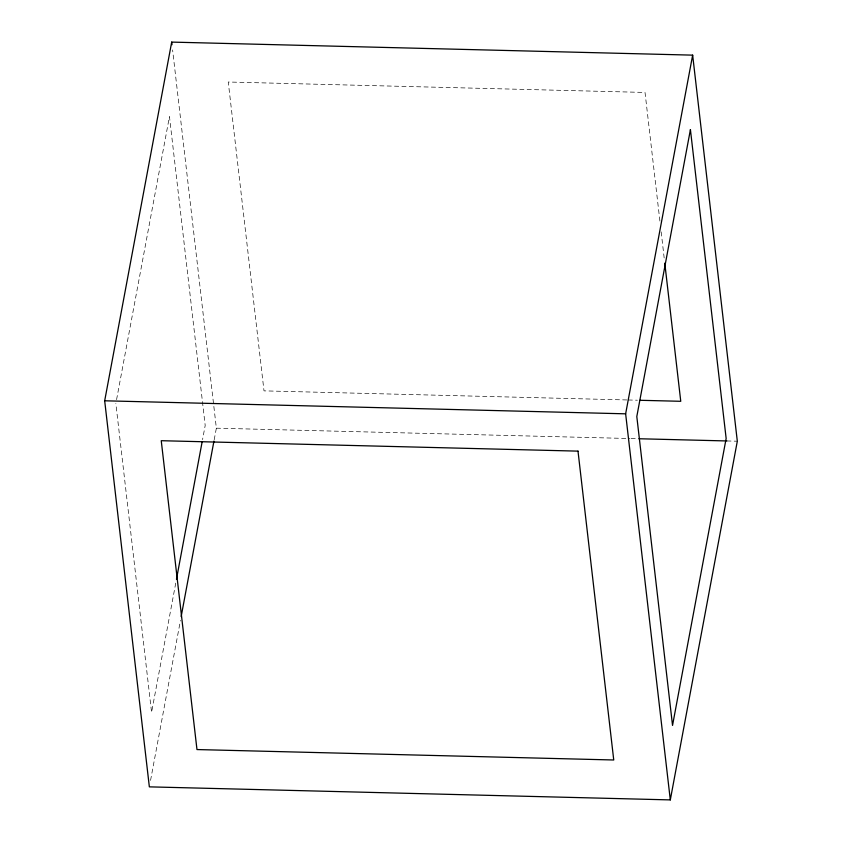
<?xml version="1.0" encoding="UTF-8"?>
<svg xmlns="http://www.w3.org/2000/svg" width="842" height="842" viewBox="0 0 842 842"><rect width="100%" height="100%" fill="white"/><g stroke="black" fill="none" stroke-linecap="round" stroke-linejoin="round"><path stroke-width="0.63" stroke-dasharray="4.21 3.16" d="M116.575 399.645L169.463 116.575L205.195 425.442L202.543 439.65M175.736 583.127L151.581 712.385L115.849 403.528M150.55 780.408L180.451 620.417M214.194 439.787L216.362 428.178L172.599 49.931M626.858 399.95L263.999 390.867L228.256 82.011L645.025 92.441L659.949 221.457M628.174 399.982L637.373 400.213M216.362 428.178L629.721 438.524M631.026 438.556L637.594 438.714M726.825 440.955L737.318 441.208M661.159 231.887L664.17 257.947"/><path stroke-width="1.26" d="M104.682 400.792L171.694 42.1L692.65 55.14L737.318 441.208L670.306 799.9L149.35 786.86L104.682 400.792L625.638 413.822L692.65 55.14M176.462 579.254L202.059 442.239M181.167 616.554L213.952 441.082M640.004 400.287L680.757 401.297L664.78 263.157M638.899 438.745L726.825 440.955M625.638 413.822L670.306 799.9M171.694 42.1L172 44.71M690.419 129.615L636.805 416.558L672.537 725.425L726.151 438.471L690.419 129.615M578.001 451.133L161.243 440.703L196.975 749.559L613.744 759.989L578.001 451.133"/></g></svg>
